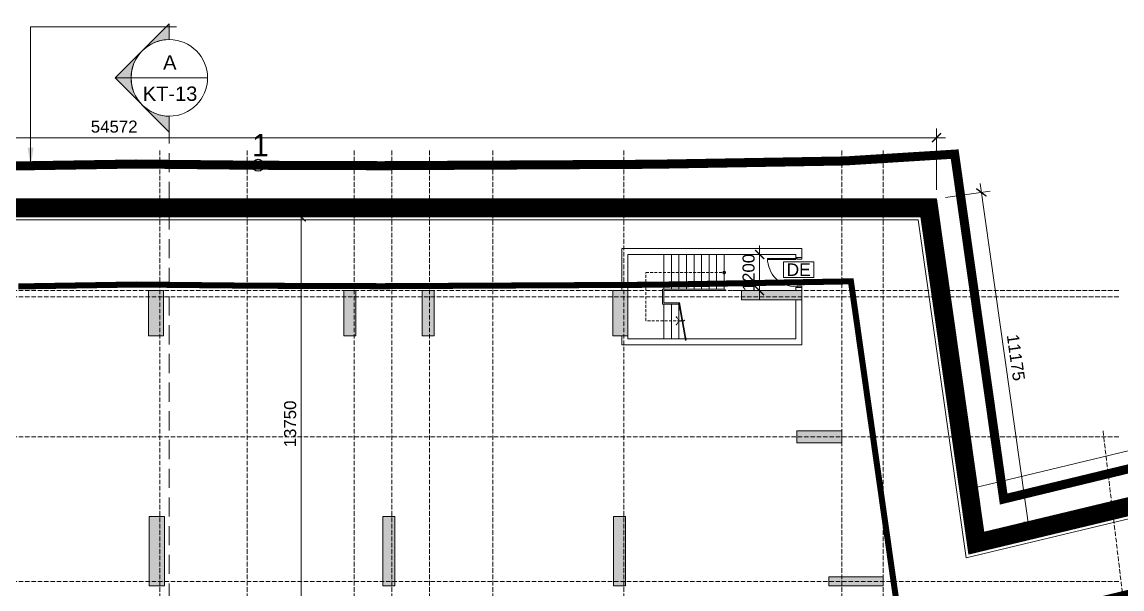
# Model space of a CAD drawing. Header units: millimetres. Extents: x -55734 to 118445, y -16290 to 119028.
# Drawn here: x 12428 to 48924, y 32695 to 51518 of the extents above; entities that cross this region are included whole.
import ezdxf
from ezdxf.enums import TextEntityAlignment as Align
from ezdxf.xclip import XClip

# ---------------------------------------------------------------- set-up
doc = ezdxf.new("R2010")
doc.units = ezdxf.units.MM
doc.header["$XCLIPFRAME"] = 0
for name, pattern in [('20180221 BF$0$2-2', [10, 5, -5]), ('20180221 BF$0$HIDDEN', [0.375, 0.25, -0.125]), ('Grid Line', [4.2, 3, -0.6, 0, -0.6]), ('HIDDEN2', [4.7625, 3.175, -1.5875]), ('HIDDENX2', [0.75, 0.5, -0.25]), ('PHANTOM', [63.5, 31.75, -6.35, 6.35, -6.35, 6.35, -6.35])]:
    doc.linetypes.add(name, pattern=pattern)
doc.layers.get('Defpoints').update_dxf_attribs({"color": 230})
for name, color, linetype, lineweight in [('20180221 BF$0$QHH ÐỀ XUẤT ÐIỀU CHỈNH', 5, '20180221 BF$0$HIDDEN', 30), ('CUA', 31, 'Continuous', 9), ('DIM', 1, 'Continuous', 5), ('G-ANNO-SYMB', 111, 'Continuous', 5), ('HATCH-1', 8, 'Continuous', 5), ('KI-HIEU-1', 151, 'Continuous', 9), ('NET THAY 2', 55, 'Continuous', 5), ('NET-CAT', 3, 'Continuous', 15), ('NET-THAY', 2, 'Continuous', 9), ('NET-THAY-2', 55, 'Continuous', 13), ('TRUC', 225, 'Continuous', 5), ('X-COT HAM$0$LC.HA', 8, 'Continuous', 9), ('Y-GHI CHU PCCC$0$Z-CT1-GHI CHU TT$0$KI-HIEU', 6, 'Continuous', 13)]:
    doc.layers.add(name, color=color, linetype=linetype, lineweight=lineweight)
for name, color, linetype in [('20180221 BF$0$sohieu_diem', 2, 'Continuous'), ('CGXD', 5, 'HIDDEN2'), ('RD-AB', 4, 'PHANTOM')]:
    doc.layers.add(name, color=color, linetype=linetype)
doc.styles.add('20180221 BF$0$VAPTIMN', font='VAPTIMB.TTF')
doc.styles.add('Arial', font='arial_0.ttf', dxfattribs={"height": 476.25})
doc.styles.add('Arial_3', font='arial_0.ttf', dxfattribs={"height": 500})
doc.styles.add('TA1', font='arial_0.ttf')
doc.styles.add('Y-GHI CHU PCCC$0$Arial', font='arial_0.ttf')
doc.dimstyles.new('D_200_KTx2', dxfattribs={"dimtxt": 400, "dimasz": 300, "dimexe": 300, "dimexo": 300, "dimgap": 160, "dimtad": 1, "dimdec": 0, "dimzin": 9, "dimtxsty": 'TA1', "dimblk": 'ARCHTICK', "dimcen": 1, "dimdle": 300, "dimclrd": 256, "dimclre": 256, "dimclrt": 7, "dimadec": 0, "dimazin": 0, "dimtfac": 1, "dimtdec": 0, "dimtix": 1, "dimtmove": 1, "dimatfit": 3, "dimldrblk": 'ARCHTICK', "dimfxl": 0, "dimtolj": 1, "dimtzin": 0, "dimlwd": -1, "dimlwe": -1, "dimarcsym": 0})
doc.dimstyles.new('Diagonal_-_2_5mm_Arial', dxfattribs={"dimscale": 304.8, "dimtxt": 500, "dimasz": 1.968504, "dimexe": 1.574803, "dimexo": 0.984252, "dimgap": 1, "dimtad": 1, "dimdec": 0, "dimzin": 0, "dimdsep": 46, "dimtxsty": 'Arial_3', "dimblk1": 'OBLIQUE', "dimblk2": 'OBLIQUE', "dimsah": 1, "dimcen": 0.09, "dimdle": 1.574803, "dimclrt": 256, "dimazin": 0, "dimtfac": 1, "dimtdec": 0, "dimtix": 1, "dimtmove": 0, "dimatfit": 3, "dimfxl": 0, "dimtvp": 1, "dimtolj": 1, "dimtzin": 0, "dimarcsym": 0})

# ---------------------------------------------------------------- blocks, each defined once
blk = doc.blocks.new('_ArchTick')
at = {"color": 0, "const_width": 0.15}
blk.add_lwpolyline([(-0.5, -0.5), (0.5, 0.5)], dxfattribs=at)
blk = doc.blocks.new('*D19')
at = {"layer": 'Defpoints', "color": 0, "transparency": 16777216}
for p in [(42773, 47678), (-11799, 45650), (42773, 45650)]:
    blk.add_point(p, dxfattribs=at)
at = {"layer": 'DIM', "transparency": 16777216}
for p, q in [((-11799, 45950), (-11799, 47978)), ((42773, 45950), (42773, 47978)), ((-12099, 47678), (43073, 47678))]:
    blk.add_line(p, q, dxfattribs=at)
at = {"layer": 'DIM', "transparency": 16777216, "xscale": 300, "yscale": 300, "zscale": 300, "rotation": 180}
blk.add_blockref('_ArchTick', (-11799, 47678), dxfattribs=at)
at = {"layer": 'DIM', "transparency": 16777216, "xscale": 300, "yscale": 300, "zscale": 300}
blk.add_blockref('_ArchTick', (42773, 47678), dxfattribs=at)
at = {"layer": 'DIM', "color": 7, "transparency": 16777216, "insert": (15487, 48043), "char_height": 400, "attachment_point": 5, "style": 'TA1'}
blk.add_mtext('\\A1;54572', dxfattribs=at)
blk = doc.blocks.new('*D20')
at = {"layer": 'Defpoints', "color": 0, "transparency": 16777216}
for p in [(42773, 45650), (45828, 34797), (44343, 34586)]:
    blk.add_point(p, dxfattribs=at)
at = {"layer": 'DIM', "transparency": 16777216}
for p, q in [((44215, 46158), (45870, 34500)), ((43070, 45692), (44555, 45903)), ((44640, 34628), (46125, 34839))]:
    blk.add_line(p, q, dxfattribs=at)
at = {"layer": 'DIM', "transparency": 16777216, "xscale": 300, "yscale": 300, "zscale": 300}
for p, rotation in [((44258, 45861), 98.07763101486135), ((45828, 34797), 278.0776310148614)]:
    blk.add_blockref('_ArchTick', p, dxfattribs=dict(at, rotation=rotation))
at = {"layer": 'DIM', "color": 7, "transparency": 16777216, "insert": (45403, 40380), "char_height": 400, "attachment_point": 5, "rotation": 278.0776, "style": 'TA1'}
blk.add_mtext('\\A1;11175', dxfattribs=at)
blk = doc.blocks.new('*D21')
at = {"layer": 'Defpoints', "color": 0, "transparency": 16777216}
for p in [(74574, 43390), (74925, 41929), (44343, 34586)]:
    blk.add_point(p, dxfattribs=at)
at = {"layer": 'DIM', "transparency": 16777216}
for p, q in [((43700, 35977), (74866, 43460)), ((74855, 42221), (74504, 43682)), ((44273, 34878), (43922, 36339))]:
    blk.add_line(p, q, dxfattribs=at)
at = {"layer": 'DIM', "transparency": 16777216, "xscale": 300, "yscale": 300, "zscale": 300}
for p, rotation in [((74574, 43390), 13.50200419172087), ((43992, 36047), 193.5020041917208)]:
    blk.add_blockref('_ArchTick', p, dxfattribs=dict(at, rotation=rotation))
at = {"layer": 'DIM', "color": 7, "transparency": 16777216, "insert": (59198, 40073), "char_height": 400, "attachment_point": 5, "rotation": 13.502, "style": 'TA1'}
blk.add_mtext('\\A1;31452', dxfattribs=at)
blk = doc.blocks.new('Section - Section Head - Filled-317961-MẶT BẰNG TẦNG 1')
at = {"layer": 'G-ANNO-SYMB'}
h = blk.add_hatch(color=256, dxfattribs=at)
edge = h.paths.add_edge_path(flags=0)
edge.add_line((-10.84, 4.49), (-6.35, 8.98))
edge.add_line((-6.35, 8.98), (-6.35, 6.35))
edge.add_arc((-6.35, 0), 6.35, 90, 135)
h = blk.add_hatch(color=256, dxfattribs=at)
edge = h.paths.add_edge_path(flags=0)
edge.add_arc((-6.35, 0), 6.35, 45, 90)
edge.add_line((-6.35, 6.35), (-6.35, 8.98))
edge.add_line((-6.35, 8.98), (-1.86, 4.49))
h = blk.add_hatch(color=256, dxfattribs=at)
edge = h.paths.add_edge_path(flags=0)
edge.add_arc((-6.35, 0), 6.36, 137.9216, 180)
edge.add_line((-12.71, 0), (-15.33, 0))
edge.add_line((-15.33, 0), (-11.07, 4.26))
h = blk.add_hatch(color=256, dxfattribs=at)
edge = h.paths.add_edge_path(flags=0)
edge.add_line((-1.63, 4.26), (2.63, 0))
edge.add_line((2.63, 0), (0.01, 0))
edge.add_arc((-6.35, 0), 6.36, 0, 42.0784)
for p, q in [((-6.35, 8.98), (-15.33, 0)), ((-6.35, 8.98), (-10.84, 4.49)), ((-6.35, 8.98), (2.63, 0)), ((-6.35, 6.35), (-6.35, 8.98)), ((-1.86, 4.49), (-6.35, 8.98)), ((-6.35, 8.98), (-6.35, 6.35)), ((-11.07, 4.26), (-15.33, 0)), ((2.63, 0), (-1.63, 4.26)), ((-15.33, 0), (-12.71, 0)), ((0.01, 0), (2.63, 0)), ((-12.7, 0), (-15.33, 0)), ((0, 0), (2.63, 0))]:
    blk.add_line(p, q, dxfattribs=at)
for radius, start, end in [(6.35, 360, 180), (6.35, 90, 135), (6.35, 45, 90), (6.36, 137.9216, 180), (6.36, 0, 42.0784), (6.35, 180, 360)]:
    blk.add_arc((-6.35, 0), radius, start, end, dxfattribs=at)
blk = doc.blocks.new('_Oblique')
at = {"color": 0, "linetype": 'ByBlock', "lineweight": -2}
blk.add_line((-0.5, -0.5), (0.5, 0.5), dxfattribs=at)
blk = doc.blocks.new('CUA 1 CANH MO - 2 - Type 1000-1152411-MẶT BẰNG HẦM 2')
at = {"layer": 'CUA'}
for p, q in [((-368, 1040), (-328, 1040)), ((-368, 102), (-368, 1040)), ((-328, 1040), (-328, 102)), ((-328, 102), (-368, 102))]:
    blk.add_line(p, q, dxfattribs=at)
at = {"layer": 'CUA', "lineweight": 5}
for p, q in [((-369, 102), (-399, 102)), ((-399, 102), (-399, -98)), ((-369, 61), (-369, 102)), ((-349, 61), (-369, 61)), ((-349, -98), (-349, 61)), ((571, 61), (551, 61)), ((551, 61), (551, -98)), ((601, 102), (571, 102)), ((571, 102), (571, 61)), ((601, -98), (601, 102)), ((-399, -98), (-349, -98)), ((551, -98), (601, -98))]:
    blk.add_line(p, q, dxfattribs=at)
blk.add_arc((-368, 102), 938, 359.5, 90, dxfattribs=at)
blk = doc.blocks.new('*U53')
for points in [[(-1219, 50), (-50, 50), (0, -100), (0, 200), (50, 50), (1320, 50)], [(-1219, 0), (-50, 0), (0, -150), (0, 150), (50, 0), (1320, 0)]]:
    blk.add_lwpolyline(points)
blk = doc.blocks.new('*D66')
at = {"layer": 'Defpoints', "color": 0, "transparency": 16777216}
for p in [(21690, 45050), (22778, 45050), (22778, 31300)]:
    blk.add_point(p, dxfattribs=at)
at = {"layer": 'DIM', "transparency": 16777216}
for p, q in [((21690, 31000), (21690, 45350)), ((22478, 45050), (21390, 45050)), ((22478, 31300), (21390, 31300))]:
    blk.add_line(p, q, dxfattribs=at)
at = {"layer": 'DIM', "transparency": 16777216, "xscale": 300, "yscale": 300, "zscale": 300}
for p, rotation in [((21690, 45050), 90), ((21690, 31300), 270)]:
    blk.add_blockref('_ArchTick', p, dxfattribs=dict(at, rotation=rotation))
at = {"layer": 'DIM', "color": 7, "transparency": 16777216, "insert": (21326, 38175), "char_height": 400, "attachment_point": 5, "rotation": 90, "style": 'TA1', "bg_fill": 3, "box_fill_scale": 1.1, "bg_fill_color": 256, "bg_fill_true_color": 13158600, "bg_fill_transparency": 0}
blk.add_mtext('\\A1;13750', dxfattribs=at)
blk = doc.blocks.new('*D71')
at = {"layer": 'Defpoints', "color": 0, "transparency": 16777216}
for p in [(35726, 43800), (35726, 42600), (36900, 42600)]:
    blk.add_point(p, dxfattribs=at)
at = {"layer": 'DIM', "transparency": 16777216}
for p, q in [((36026, 43800), (37200, 43800)), ((36900, 43800), (36900, 44100)), ((36900, 43800), (36900, 42600)), ((36026, 42600), (37200, 42600)), ((36900, 42600), (36900, 42300))]:
    blk.add_line(p, q, dxfattribs=at)
at = {"layer": 'DIM', "transparency": 16777216, "xscale": 300, "yscale": 300, "zscale": 300}
for p, rotation in [((36900, 43800), 270), ((36900, 42600), 90)]:
    blk.add_blockref('_ArchTick', p, dxfattribs=dict(at, rotation=rotation))
at = {"layer": 'DIM', "color": 7, "transparency": 16777216, "insert": (36536, 43200), "char_height": 400, "attachment_point": 5, "rotation": 90, "style": 'TA1'}
blk.add_mtext('\\A1;1200', dxfattribs=at)
blk = doc.blocks.new('A$C7BC647D4')
for points in [[(44139, 8967), (45631, -3310), (-3699, -3310), (-3699, 18290), (-8923, 18290), (-11799, 20218), (-11799, 45650), (42773, 45650), (44343, 34586), (74924, 41932), (76806, 36089), (97174, 42649), (104895, 16253)], [(43471, 9491), (44953, -2710), (-3099, -2710), (-3099, 18890), (-8740, 18890), (-11199, 20538), (-11199, 45050), (42252, 45050), (43841, 33849), (74524, 41219), (76419, 35334), (96771, 41889), (104120, 16765)]]:
    blk.add_lwpolyline(points, close=True)
at = {"layer": 'HATCH-1', "const_width": 600}
blk.add_lwpolyline([(43805, 9229), (45292, -3010), (-3399, -3010), (-3399, 18590), (-8831, 18590), (-11499, 20378), (-11499, 45350), (42512, 45350), (44092, 34217), (74724, 41575), (76612, 35712), (96972, 42269), (104507, 16509)], close=True, dxfattribs=at)
blk = doc.blocks.new('ALC1807-ASCENT PLAZA-KET CAU_rvt-1-MẶT BẰNG HẦM 1')
at = {"layer": 'X-COT HAM$0$LC.HA'}
h = blk.add_hatch(color=256, dxfattribs=at)
h.dxf.hatch_style = 1
h.paths.add_polyline_path([(16625, 41100), (17125, 41100), (17125, 42600), (16625, 42600)])
h = blk.add_hatch(color=256, dxfattribs=at)
h.dxf.hatch_style = 1
h.paths.add_polyline_path([(23501, 42600), (23101, 42600), (23101, 41100), (23501, 41100)])
h = blk.add_hatch(color=256, dxfattribs=at)
h.dxf.hatch_style = 1
h.paths.add_polyline_path([(26101, 42600), (25701, 42600), (25701, 41100), (26101, 41100)])
h = blk.add_hatch(color=256, dxfattribs=at)
h.dxf.hatch_style = 1
h.paths.add_polyline_path([(32526, 42600), (32026, 42600), (32026, 41100), (32526, 41100)])
h = blk.add_hatch(color=256, dxfattribs=at)
h.dxf.hatch_style = 1
h.paths.add_polyline_path([(36301, 42600), (36301, 42300), (38301, 42300), (38301, 42600)])
h = blk.add_hatch(color=256, dxfattribs=at)
h.dxf.hatch_style = 1
h.paths.add_polyline_path([(38131, 37950), (38131, 37550), (39631, 37550), (39631, 37950)])
h = blk.add_hatch(color=256, dxfattribs=at)
h.dxf.hatch_style = 1
h.paths.add_polyline_path([(17151, 35100), (16651, 35100), (16651, 32800), (17151, 32800)])
h = blk.add_hatch(color=256, dxfattribs=at)
h.dxf.hatch_style = 1
h.paths.add_polyline_path([(24801, 35100), (24401, 35100), (24401, 32800), (24801, 32800)])
h = blk.add_hatch(color=256, dxfattribs=at)
h.dxf.hatch_style = 1
h.paths.add_polyline_path([(32451, 35100), (32051, 35100), (32051, 32800), (32451, 32800)])
h = blk.add_hatch(color=256, dxfattribs=at)
h.dxf.hatch_style = 1
h.paths.add_polyline_path([(39201, 33100), (39201, 32800), (41001, 32800), (41001, 33100)])
at = {"ltscale": 1000}
for points in [[(16625, 41100), (17125, 41100), (17125, 42600), (16625, 42600)], [(32526, 42600), (32026, 42600), (32026, 41100), (32526, 41100)], [(36301, 42600), (36301, 42300), (38301, 42300), (38301, 42600)], [(38131, 37950), (38131, 37550), (39631, 37550), (39631, 37950)], [(32451, 35100), (32051, 35100), (32051, 32800), (32451, 32800)], [(39201, 33100), (39201, 32800), (41001, 32800), (41001, 33100)]]:
    blk.add_lwpolyline(points, close=True, dxfattribs=at)
at = {"ltscale": 1000, "elevation": 0}
for points in [[(23501, 42600), (23101, 42600), (23101, 41100), (23501, 41100)], [(26101, 42600), (25701, 42600), (25701, 41100), (26101, 41100)], [(17151, 35100), (16651, 35100), (16651, 32800), (17151, 32800)], [(24801, 35100), (24401, 35100), (24401, 32800), (24801, 32800)]]:
    blk.add_lwpolyline(points, close=True, dxfattribs=at)
blk = doc.blocks.new('Y-GHI CHU PCCC$0$A$C53D4240F')
at = {"color": 8, "ltscale": 30}
blk.add_lwpolyline([(-267, -138), (267, -138), (267, 137), (-267, 137)], close=True, dxfattribs=at)
at = {"color": 8, "style": 'Y-GHI CHU PCCC$0$Arial'}
blk.add_text('DE', height=220, dxfattribs=at).set_placement((0, 0), align=Align.MIDDLE_CENTER)
blk = doc.blocks.new('A$C1F0A2BF7')
at = {"layer": '20180221 BF$0$QHH ÐỀ XUẤT ÐIỀU CHỈNH', "linetype": '20180221 BF$0$2-2'}
blk.add_arc((152707, 137198, 0), 60000, 215.64442, 265.99214, dxfattribs=at)
at = {"layer": '20180221 BF$0$sohieu_diem', "color": 3, "const_width": 93.8, "elevation": 0}
blk.add_lwpolyline([(75991, 80208, 1), (75997, 80301, 1)], format="xyb", close=True, dxfattribs=at)
at = {"layer": '20180221 BF$0$sohieu_diem'}
blk.add_circle((75994, 80254, 0), 200, dxfattribs=at)
at = {"layer": 'CGXD', "ltscale": 200, "const_width": 200, "elevation": 0}
blk.add_lwpolyline([(118267, 69300), (97389, 64252), (95665, 76401), (89159, 76288), (80095, 76240), (75966, 76255), (71950, 76296), (68041, 76232)], dxfattribs=at)
at = {"layer": 'RD-AB', "ltscale": 30, "const_width": 300, "elevation": 0}
blk.add_lwpolyline([(117345, 73192), (100731, 69175), (99106, 80624), (95474, 80398), (89114, 80288), (80092, 80240), (75994, 80254), (71938, 80296), (67976, 80232), (63773, 80163), (62690, 80153), (59192, 80148), (53279, 80130), (50696, 80167), (49385, 80201), (45943, 79963), (45277, 80357), (45163, 80925), (45247, 84237), (45176, 103599)], dxfattribs=at)
at = {"layer": '20180221 BF$0$sohieu_diem', "color": 3, "style": '20180221 BF$0$VAPTIMN'}
blk.add_text('1', height=750, dxfattribs=at).set_placement((75793, 80546, 0))
at = {"layer": 'NET THAY 2'}
blk.add_leader([(68449, 80239, 0), (68449, 84852, 0), (73283, 84852, 0)], dimstyle='Diagonal_-_2_5mm_Arial', override={"dimgap": 1, "dimtad": 0}, dxfattribs=at)

msp = doc.modelspace()

# ---------------------------------------------------------------- linework, layer by layer
at = {"layer": 'G-ANNO-SYMB'}
msp.add_line((16045.5, 49662.3), (18585.5, 49662.3), dxfattribs=at)
at = {"layer": 'HATCH-1', "linetype": 'HIDDEN2', "ltscale": 30}
msp.add_lwpolyline([(34275.7, 41599.9), (33125.5, 41599.9), (33125.5, 43199.9), (35725.5, 43199.9)], dxfattribs=at)
at = {"layer": 'HATCH-1', "linetype": 'HIDDENX2', "ltscale": 100, "const_width": 60}
msp.add_lwpolyline([(35725.5, 43169.9, -1), (35725.5, 43229.9, -1)], format="xyb", close=True, dxfattribs=at)
at = {"layer": 'HATCH-1'}
msp.add_lwpolyline([(34134.1, 41741.4, 50, 0, 0), (34225.5, 41599.9, 0, 50, 0), (34134.1, 41458.5, 50, 50, 0)], format="xyseb", dxfattribs=at)
at = {"layer": 'KI-HIEU-1', "linetype": 'HIDDEN2', "ltscale": 200}
msp.add_line((17315.5, -12522.7), (17315.5, 48030.3), dxfattribs=at)
at = {"layer": 'NET-CAT'}
for p, q in [((32325.5, 43999.9), (38300.5, 43999.9)), ((32325.5, 42599.9), (32325.5, 43999.9)), ((38100.5, 43799.9), (32525.5, 43799.9)), ((32525.5, 43799.9), (32525.5, 42599.9)), ((38100.5, 43799.9), (38100.5, 43699.9)), ((38300.5, 43699.9), (38300.5, 43999.9)), ((38300.5, 43699.9), (38100.5, 43699.9)), ((38100.5, 42699.9), (38300.5, 42699.9)), ((38100.5, 42699.9), (38100.5, 42599.9)), ((38300.5, 42599.9), (38300.5, 42699.9)), ((38100.5, 40999.9), (38100.5, 42299.9)), ((38300.5, 42299.9), (38300.5, 40799.9)), ((32325.5, 41099.9), (32325.5, 40799.9)), ((32525.5, 40999.9), (32525.5, 41099.9)), ((38100.5, 40999.9), (32525.5, 40999.9)), ((32325.5, 40799.9), (38300.5, 40799.9))]:
    msp.add_line(p, q, dxfattribs=at)
at = {"layer": 'NET-THAY'}
msp.add_lwpolyline([(35735.5, 42649.9), (33675.5, 42649.9), (33675.5, 42149.9), (34228.5, 42149.9), (34219.7, 42199.9), (33725.5, 42199.9), (33725.5, 42599.9), (35735.5, 42599.9, 1)], format="xyb", close=True, dxfattribs=at)
at = {"layer": 'NET-THAY-2'}
for p, q in [((33725.5, 43799.9), (33725.5, 42649.9)), ((33975.5, 43799.9), (33975.5, 42649.9)), ((34225.5, 43799.9), (34225.5, 42649.9)), ((34475.5, 43799.9), (34475.5, 42649.9)), ((34725.5, 43799.9), (34725.5, 42649.9)), ((34975.5, 43799.9), (34975.5, 42649.9)), ((35225.5, 43799.9), (35225.5, 42649.9)), ((35475.5, 43799.9), (35475.5, 42649.9)), ((35725.5, 43799.9), (35725.5, 42649.9)), ((33725.5, 42149.9), (33725.5, 40999.9)), ((33975.5, 42149.9), (33975.5, 40999.9)), ((34225.5, 42149.9), (34225.5, 40999.9))]:
    msp.add_line(p, q, dxfattribs=at)
at = {"layer": 'TRUC', "linetype": 'Grid Line', "ltscale": 50}
for p, q in [((17000.5, 47249.9), (17000.5, -9494.1)), ((19900.5, 47249.9), (19900.5, -9494.1)), ((23450.5, 47249.9), (23450.5, -9494.1)), ((24700.5, 47249.9), (24700.5, -12161.6)), ((25950.5, 47249.9), (25950.5, -9494.1)), ((28050.5, 47249.9), (28050.5, -12161.6)), ((32400.5, 47249.9), (32400.5, -9494.1)), ((39630.5, 47249.9), (39630.5, -12161.6)), ((41000.5, 47249.9), (41000.5, -9494.1)), ((48294, 37941.9), (52260.8, 4819.1))]:
    msp.add_line(p, q, dxfattribs=at)

# ---------------------------------------------------------------- block references
at = {"layer": 'CUA', "xscale": -1, "rotation": 90}
msp.add_blockref('CUA 1 CANH MO - 2 - Type 1000-1152411-MẶT BẰNG HẦM 2', (38202.8, 43301.4), dxfattribs=at)
at = {"layer": 'G-ANNO-SYMB', "extrusion": (0, 0, -1), "xscale": 199.9999999999999, "yscale": 199.9999999999999, "zscale": 199.9999999999999, "rotation": 270.0000000000002}
msp.add_blockref('Section - Section Head - Filled-317961-MẶT BẰNG TẦNG 1', (-17315.5, 48392.3), dxfattribs=at)
at = {"layer": 'HATCH-1', "xscale": 0.4999999999999998, "yscale": 0.4999999999999998, "zscale": 0.4999999999999998, "rotation": 280}
msp.add_blockref('*U53', (34325.5, 41599.9), dxfattribs=at)
at = {"layer": 'NET THAY 2'}
ref = msp.add_blockref('A$C1F0A2BF7', (-55733.8, -33492.4, 0), dxfattribs=at)
XClip(ref).set_block_clipping_path([(-27462.6186291156, 51738.6749988016), (137958.5174097056, 152520.3806320981)])
at = {"layer": 'Y-GHI CHU PCCC$0$Z-CT1-GHI CHU TT$0$KI-HIEU', "color": 8, "xscale": 1.875, "yscale": 1.875, "zscale": 1.875}
msp.add_blockref('Y-GHI CHU PCCC$0$A$C53D4240F', (38195.1, 43296.3), dxfattribs=at)

# ---------------------------------------------------------------- texts
at = {"layer": 'G-ANNO-SYMB', "attachment_point": 2, "line_spacing_factor": 0.941778, "style": 'Arial'}
for s, insert, char_height, width in [('A', (17331.8, 50415.5), 476.2, 443.133), ('KT-13', (17339.8, 49376.4), 476.25, 2240.682)]:
    msp.add_mtext(s, dxfattribs=dict(at, insert=insert, char_height=char_height, width=width))

# ---------------------------------------------------------------- dimensions: what is measured, and where the dimension line sits
at = {"layer": 'DIM'}
dim = msp.add_linear_dim(base=(42772.5, 47678.4), p1=(-11799.5, 45649.9), p2=(42772.5, 45649.9), dimstyle='D_200_KTx2', dxfattribs=at)
dim.commit()
dim.dimension.update_dxf_attribs({"geometry": '*D19', "text_midpoint": (15486.5, 48042.6)})
for p1, p2, distance, picture, middle in [((42772.5, 45649.9), (44342.7, 34586), 1500, '*D20', (45403.4, 40379.9)), ((44342.7, 34586), (74925.1, 41929.3), 1502.6, '*D21', (59198, 40073))]:
    dim = msp.add_aligned_dim(p1=p1, p2=p2, distance=distance, dimstyle='D_200_KTx2', dxfattribs=at)
    dim.commit()
    dim.dimension.update_dxf_attribs({"geometry": picture, "text_midpoint": middle})
dim = msp.add_linear_dim(base=(36900, 42599.9), p1=(35725.5, 43799.9), p2=(35725.5, 42599.9), angle=90, dimstyle='D_200_KTx2', dxfattribs=at)
dim.commit()
dim.dimension.update_dxf_attribs({"geometry": '*D71', "text_midpoint": (36535.8, 43199.9)})

# ---------------------------------------------------------------- next in the draw order: dimensions: what is measured, and where the dimension line sits
dim = msp.add_linear_dim(base=(21690, 45049.9), p1=(22778.4, 31299.9), p2=(22778.4, 45049.9), angle=90, dimstyle='D_200_KTx2', override={"dimtfill": 1, "dimarcsym": 2}, dxfattribs=at)
dim.commit()
dim.dimension.update_dxf_attribs({"geometry": '*D66', "text_midpoint": (21325.6, 38174.9)})

# ---------------------------------------------------------------- next in the draw order: linework, layer by layer
at = {"layer": 'NET-THAY'}
msp.add_lwpolyline([(43360, 9578.1), (44840.5, -2610.1), (-2999.5, -2610.1), (-2999.5, 18989.9), (-8709.8, 18989.9), (-11099.5, 20591.2), (-11099.5, 44949.9), (42164.8, 44949.9), (43757.8, 33725.6), (74456.9, 41099.6), (76354.3, 35208.5), (96703.8, 41762.5), (103990.8, 16849.9)], close=True, dxfattribs=at)
at = {"layer": 'TRUC', "linetype": 'Grid Line', "ltscale": 50}
for p, q in [((48819.1, 42599.9), (-18288.8, 42599.9)), ((48819.1, 42399.9), (-18288.8, 42399.9)), ((48819.1, 37749.9), (-19344.9, 37749.9)), ((48819.1, 32949.9), (-19344.9, 32949.9))]:
    msp.add_line(p, q, dxfattribs=at)

# ---------------------------------------------------------------- next in the draw order: block references
at = {"layer": 'NET-CAT'}
for name in ['A$C7BC647D4', 'ALC1807-ASCENT PLAZA-KET CAU_rvt-1-MẶT BẰNG HẦM 1']:
    msp.add_blockref(name, (0, 0), dxfattribs=at)

doc.saveas('drawing.dxf')
